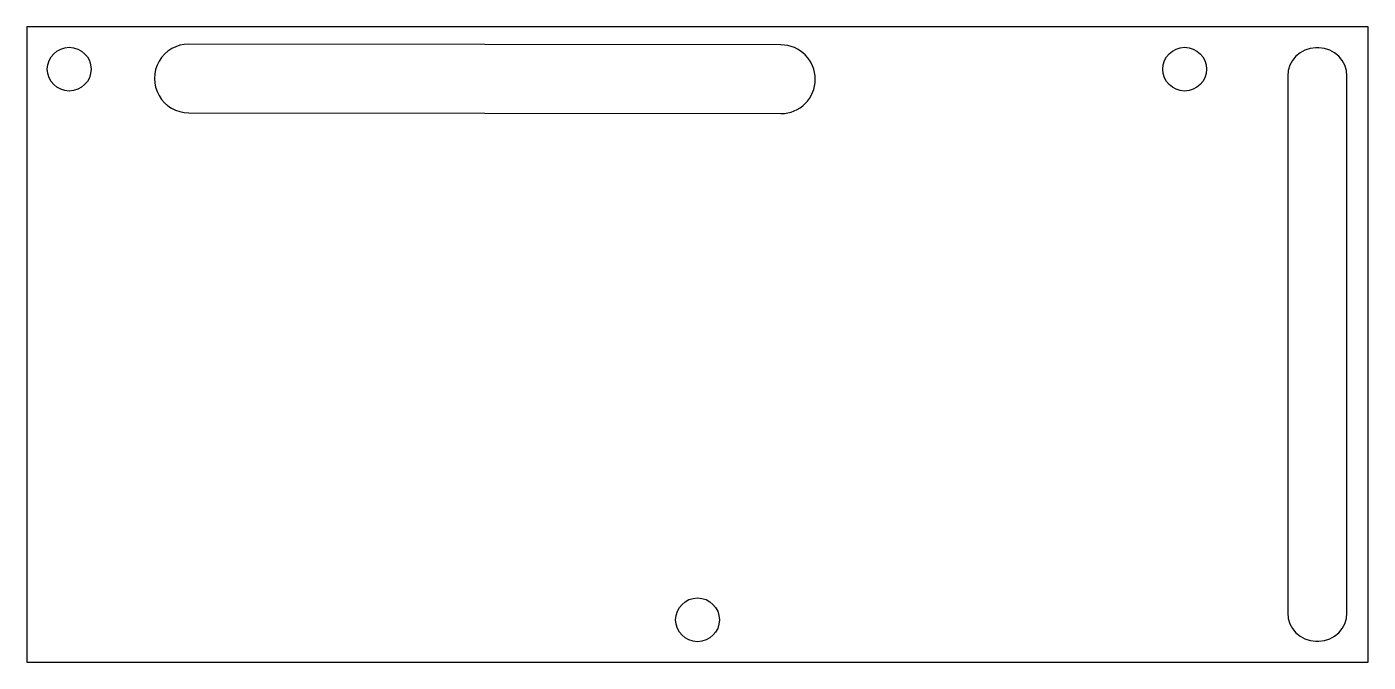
# Model space of a CAD drawing. Header units: millimetres. Extents: x -39.3 to 55.7, y 12.1 to 57.1.
import ezdxf

# ---------------------------------------------------------------- set-up
doc = ezdxf.new("R2010")
doc.units = ezdxf.units.MM

msp = doc.modelspace()

# ---------------------------------------------------------------- linework, layer by layer
at = {"color": 7, "linetype": 'Continuous', "lineweight": 25}
for p, q in [((55.741, 57.125), (-39.259, 57.125)), ((-39.259, 57.125), (-39.259, 12.116)), ((55.741, 12.116), (55.741, 57.125)), ((14.154, 55.848), (-27.782, 55.905)), ((52.241, 55.625), (52.041, 55.625)), ((50.041, 53.625), (50.041, 15.616)), ((54.241, 15.616), (54.241, 53.625)), ((-27.788, 51.034), (14.147, 50.977)), ((52.041, 13.616), (52.241, 13.616)), ((-39.259, 12.116), (55.741, 12.116))]:
    msp.add_line(p, q, dxfattribs=at)
for centre in [(-36.259, 54.125), (42.741, 54.125), (8.241, 15.116)]:
    msp.add_circle(centre, 1.55, dxfattribs=at)
for centre, radius, start, end in [((-27.785, 53.469), 2.435, 89.9227, 269.9227), ((14.151, 53.413), 2.435, 269.9227, 89.9227), ((52.041, 53.625), 2, 90, 180), ((52.241, 53.625), 2, 0, 90), ((52.041, 15.616), 2, 180, 270), ((52.241, 15.616), 2, 270, 0)]:
    msp.add_arc(centre, radius, start, end, dxfattribs=at)

doc.saveas('drawing.dxf')
